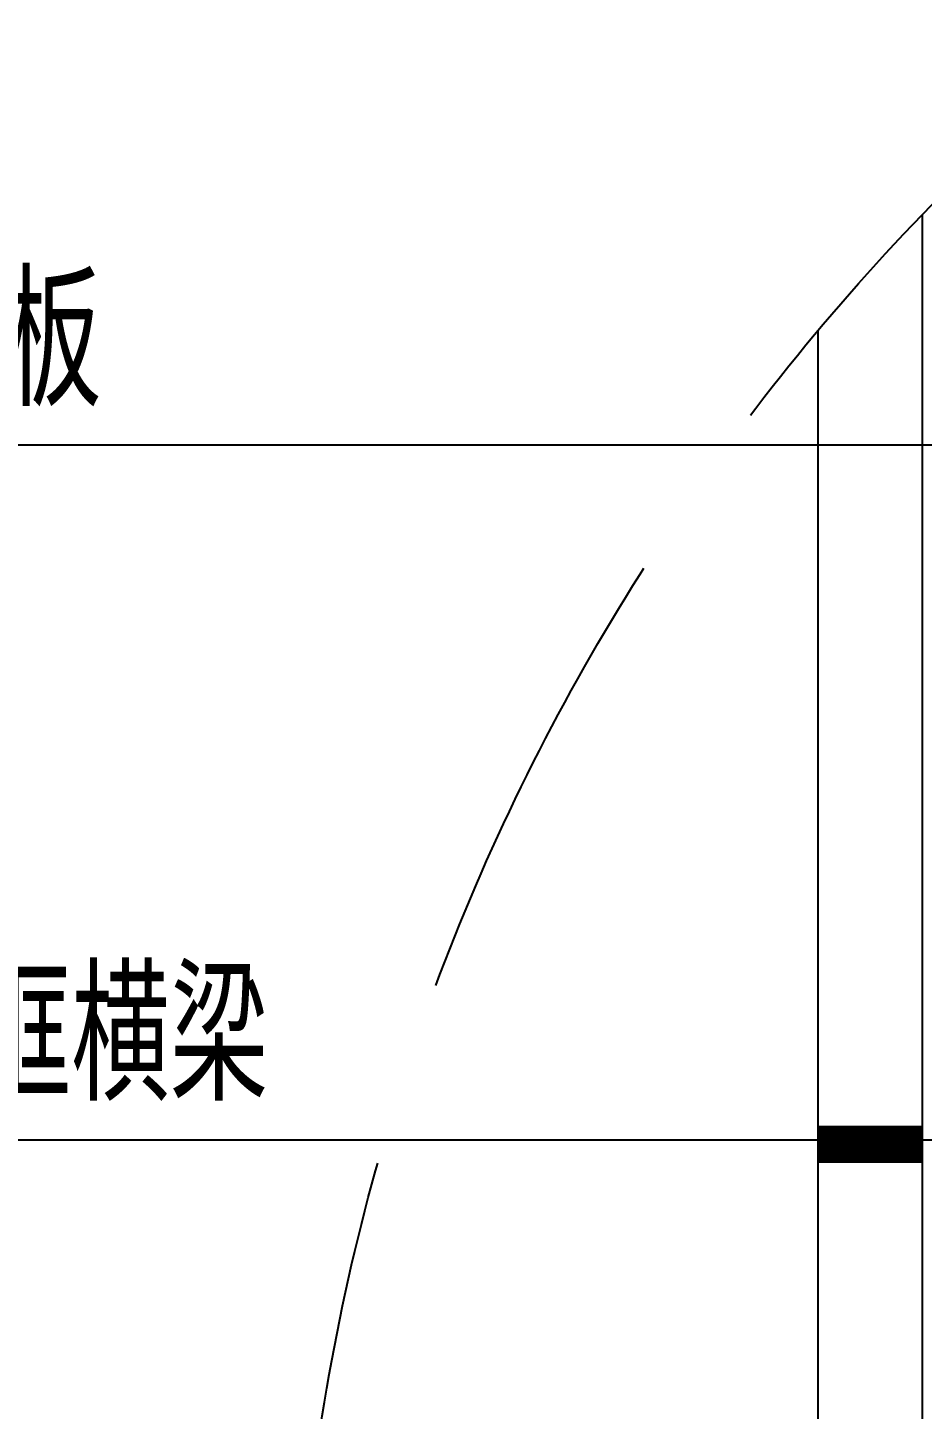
# Model space of a CAD drawing. Extents: x 198753 to 882193, y -399300 to 132460.
# Drawn here: x 345487 to 345966, y -187037 to -186298 of the extents above; entities that cross this region are included whole.
import ezdxf

# ---------------------------------------------------------------- set-up
doc = ezdxf.new("R2010")
doc.units = 0
doc.header["$LTSCALE"] = 1000
doc.header["$MEASUREMENT"] = 0
doc.linetypes.add('DASH', pattern=[0.35, 0.25, -0.1])
for name, color, linetype in [('01-标注_符号', 200, 'Continuous'), ('02-TEXT_标注', 130, 'Continuous'), ('A-D-玻璃剖线', 130, 'Continuous'), ('A-SUR_保温', 222, 'Continuous'), ('D_铝板', 181, 'Continuous'), ('钢龙骨', 173, 'Continuous')]:
    doc.layers.add(name, color=color, linetype=linetype)
doc.styles.add('_TCH_DIM', font='ROS1', dxfattribs={"width": 0.8, "bigfont": 'JD'})

# ---------------------------------------------------------------- blocks, each defined once
blk = doc.blocks.new('A$C440A718A')
at = {"layer": '01-标注_符号'}
for p, q in [((-22.769, 58.541), (-43.418, 58.541)), ((7.382, 58.541), (-22.769, 58.541))]:
    blk.add_line(p, q, dxfattribs=at)
blk.add_lwpolyline([(-43.188, 39.953), (-1.479, 39.953)], dxfattribs=at)
at = {"layer": '02-TEXT_标注', "style": '_TCH_DIM', "width": 0.8}
for s, p in [('水泥压力板', (-42.368, 59.591)), ('铝合金隐框横梁', (-43.188, 41.003))]:
    blk.add_text(s, height=3.4729, dxfattribs=at).set_placement(p)
blk = doc.blocks.new('halksjdhasjkld')
at = {"layer": 'A-D-玻璃剖线'}
for p, q in [((62047.63, 19760.25), (62047.63, 21426.52)), ((61991.63, 21364.26), (61991.63, 19822.51))]:
    blk.add_line(p, q, dxfattribs=at)
at = {"layer": 'A-SUR_保温', "linetype": 'DASH'}
blk.add_circle((62911.28, 20593.38), 1200, dxfattribs=at)
at = {"layer": '钢龙骨', "const_width": 20}
blk.add_lwpolyline([(62047.63, 20928.95), (61991.63, 20928.95)], dxfattribs=at)
at = {"xscale": 20, "yscale": 20, "zscale": 20}
blk.add_blockref('A$C440A718A', (62191.63, 20132.16), dxfattribs=at)

msp = doc.modelspace()

# ---------------------------------------------------------------- block references
at = {"layer": 'D_铝板'}
msp.add_blockref('halksjdhasjkld', (283918.56, -207824.44), dxfattribs=at)

doc.saveas('drawing.dxf')
